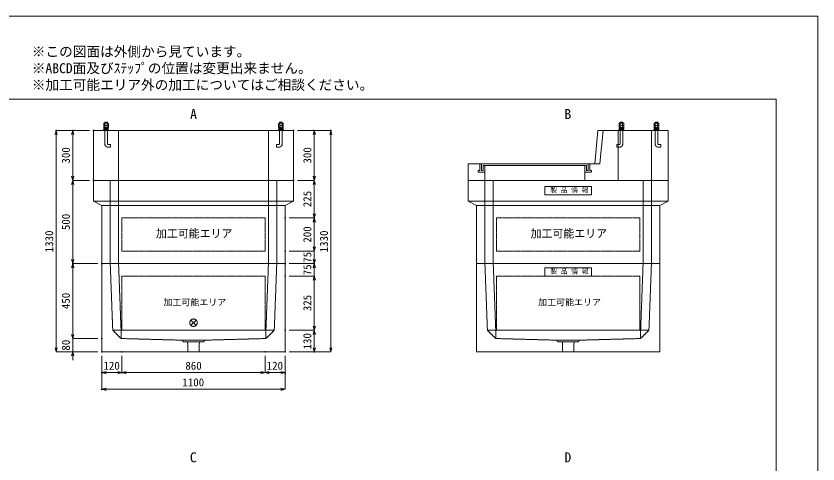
# Model space of a CAD drawing. Units: millimetres, scale not verified. Extents: x -3712 to 3712, y -2625 to 2625.
# Drawn here: x -1103 to 3712, y -66 to 2625 of the extents above; entities that cross this region are included whole.
import ezdxf
from ezdxf.enums import TextEntityAlignment as Align

# ---------------------------------------------------------------- set-up
doc = ezdxf.new("R2010")
doc.units = ezdxf.units.MM
doc.header["$LTSCALE"] = 10
doc.header["$PDMODE"] = 32
doc.header["$PDSIZE"] = 5
doc.linetypes.add('LONG_DASHED1', pattern=[7, 6, -1])
doc.linetypes.add('LONG_DOUBLE_CHAIN', pattern=[21.8, 18, -1, 0.6, -0.6, 0.6, -1])
for name, color, linetype, lineweight in [('0-0_D-TTL', 7, 'Continuous', 9), ('0-1_Defpoints', 7, 'Continuous', 9), ('0-3_D-TTL-TXT', 7, 'Continuous', 9), ('0-4_D-STR-TXT', 7, 'Continuous', 9), ('0-5_D-STR-DIM', 3, 'Continuous', 9), ('0-6_0', 7, 'Continuous', 9), ('0-7_D-STR', 7, 'Continuous', 9), ('0-8_D-STR-STR2', 1, 'Continuous', 9), ('0-9_D-STR-STR4', 134, 'LONG_DASHED1', 9), ('0-A_D-STR-STR1', 7, 'LONG_DASHED1', 9), ('0-B_D-STR-STR5', 1, 'LONG_DOUBLE_CHAIN', 9)]:
    doc.layers.add(name, color=color, linetype=linetype, lineweight=lineweight)
doc.styles.add('ＭＳ ゴシック', font='')
doc.styles.get('ＭＳ ゴシック').set_extended_font_data('MS Gothic')

# ---------------------------------------------------------------- blocks, each defined once
blk = doc.blocks.new('A$C4DE05FD1')
at = {"layer": '0-0_D-TTL', "color": 134}
for p, q in [((2000, 38000), (57400, 38000)), ((57400, 38000), (57400, 2000))]:
    blk.add_line(p, q, dxfattribs=at)
at = {"layer": '0-1_Defpoints', "color": 134}
for p, q in [((0, 42000), (59400, 42000)), ((59400, 42000), (59400, 0))]:
    blk.add_line(p, q, dxfattribs=at)
at = {"layer": '0-3_D-TTL-TXT', "style": 'ＭＳ ゴシック'}
for s, p in [('※この図面は外側から見ています。', (21630.46, 39907.83)), ('※ABCD面及びｽﾃｯﾌﾟの位置は変更出来ません。', (21630.46, 39107.83)), ('※加工可能エリア外の加工についてはご相談ください。', (21630.46, 38307.83))]:
    blk.add_text(s, height=481.1, dxfattribs=at).set_placement(p, align=Align.BOTTOM_LEFT)
blk = doc.blocks.new('_Open30')
at = {"layer": '0-6_0'}
blk.add_line((0, 0), (-10, 0), dxfattribs=at)
blk.add_lwpolyline([(-10, 2.679), (0, 0), (-10, -2.679)], dxfattribs=at)
blk = doc.blocks.new('A$C31CA379A')
at = {"layer": '0-4_D-STR-TXT', "style": 'ＭＳ ゴシック'}
for s, p in [('A', (-162.94, -1095.26)), ('B', (17819.31, -1095.26)), ('C', (-175.69, -17595.27)), ('D', (17819.31, -17595.27))]:
    blk.add_text(s, height=481.1, dxfattribs=at).set_placement(p, align=Align.BOTTOM_LEFT)
blk = doc.blocks.new('A$C737D46CD')
at = {"layer": '0-A_D-STR-STR1', "linetype": 'Continuous'}
blk.add_lwpolyline([(-1410, 0), (1410, 0), (1410, -500), (-1410, -500)], close=True, dxfattribs=at)
at = {"layer": '0-A_D-STR-STR1', "style": 'ＭＳ ゴシック'}
blk.add_text('製 品 情 報', height=288.6, dxfattribs=at).set_placement((-1074.8, -441.3), align=Align.BOTTOM_LEFT)
blk = doc.blocks.new('A$C19F174D8')
at = {"layer": '0-7_D-STR', "linetype": 'LONG_DASHED1'}
for p, q in [((-5000, 0), (-4850, -4000)), ((-4500, 0), (-4350, -4000)), ((4500, 0), (4350, -4000)), ((5000, 0), (4850, -4000)), ((-4350, -4500), (-4850, -4000)), ((4850, -4000), (-4850, -4000)), ((-4350, -4500), (-4350, -4000)), ((4350, -4500), (4850, -4000)), ((4350, -4500), (4350, -4000)), ((-4350, -4500), (-700, -4600)), ((700, -4600), (-700, -4600)), ((-600, -4690), (-700, -4600)), ((600, -4690), (-600, -4690)), ((-333, -5300), (-352.5, -4690)), ((333, -5300), (352.5, -4690)), ((600, -4690), (700, -4600)), ((4350, -4500), (700, -4600))]:
    blk.add_line(p, q, dxfattribs=at)
at = {"layer": '0-7_D-STR'}
for p, q in [((5500, -5300), (5500, 0)), ((-5500, -5300), (5500, -5300))]:
    blk.add_line(p, q, dxfattribs=at)
blk.add_lwpolyline([(-5500, -5300), (-5500, 0), (5500, 0)], dxfattribs=at)
at = {"layer": '0-B_D-STR-STR5'}
for p, q in [((4300, -750), (4300, -4000)), ((4300, -4000), (-4300, -4000))]:
    blk.add_line(p, q, dxfattribs=at)
blk.add_lwpolyline([(4300, -750), (-4300, -750), (-4300, -4000)], dxfattribs=at)
at = {"layer": '0-A_D-STR-STR1'}
blk.add_blockref('A$C737D46CD', (0, -250), dxfattribs=at)
blk = doc.blocks.new('A$C44C4220A')
at = {"layer": '0-8_D-STR-STR2'}
for p, q in [((-80, -20), (-60, 0)), ((-60, 0), (60, 0)), ((80, -20), (60, 0)), ((-138.6, -83.6), (-115, -70)), ((-138.6, -195), (-138.6, -83.6)), ((-138.6, -208.6), (-115, -195)), ((-138.6, -195), (138.6, -195)), ((-138.6, -320), (-138.6, -208.6)), ((-138.6, -320), (138.6, -320)), ((-135, -388.6), (-135, -408.6)), ((-126.3, -378.6), (-80, -372.4)), ((-125, -378.6), (-10, -372.2)), ((-125, -418.6), (-10, -412.2)), ((-80, -70), (-80, -20)), ((-80, -376.1), (-80, -320)), ((-80, -440.3), (-80, -416.1)), ((-80, -500), (-80, -465.3)), ((-69.3, -320), (-69.3, -70)), ((-10, -372.2), (-10, -412.2)), ((10, -337.2), (124.4, -343.6)), ((10, -337.2), (10, -377.2)), ((10, -377.2), (124.4, -383.6)), ((69.3, -320), (69.3, -70)), ((80, -70), (80, -20)), ((80, -341.1), (80, -320)), ((80, -440.3), (80, -381.1)), ((80, -390), (124.4, -383.6)), ((80, -500), (80, -465.3)), ((134.4, -353.4), (134.4, -373.6)), ((138.6, -195), (138.6, -83.6)), ((138.6, -320), (138.6, -208.6))]:
    blk.add_line(p, q, dxfattribs=at)
at = {"layer": '0-8_D-STR-STR2', "linetype": 'LONG_DASHED1'}
for p, q in [((-80, -500), (-80, -1300)), ((80, -500), (80, -1300)), ((-270, -1340), (-120, -1340))]:
    blk.add_line(p, q, dxfattribs=at)
at = {"layer": '0-8_D-STR-STR2'}
blk.add_lwpolyline([(-150, -440.3), (150, -440.3), (150, -465.3), (-150, -465.3)], close=True, dxfattribs=at)
for points in [[(138.6, -83.6), (115, -70), (-115, -70)], [(138.6, -208.6), (115, -195), (-115, -195)]]:
    blk.add_lwpolyline(points, dxfattribs=at)
at = {"layer": '0-8_D-STR-STR2', "linetype": 'LONG_DASHED1'}
blk.add_lwpolyline([(-270, -1340), (-270, -1500), (-120, -1500)], dxfattribs=at)
at = {"layer": '0-8_D-STR-STR2'}
for centre, start, end in [((-125, -388.6), 90, 180), ((-125, -408.6), 180, 270), ((124.4, -353.6), 0, 90), ((124.4, -373.6), 270, 0)]:
    blk.add_arc(centre, 10, start, end, dxfattribs=at)
at = {"layer": '0-8_D-STR-STR2', "linetype": 'LONG_DASHED1'}
for radius in [200, 40]:
    blk.add_arc((-120, -1300), radius, 270, 0, dxfattribs=at)
blk = doc.blocks.new('A$C1CB640C4')
at = {"layer": '0-7_D-STR'}
for p, q in [((1600, 1000), (1788.1, 3000)), ((1788.1, 3000), (6000, 3000)), ((6000, 0), (6000, 3000)), ((-6000, 1000), (1600, 1000)), ((-6000, 0), (-6000, 1000)), ((6000, 0), (-6000, 0))]:
    blk.add_line(p, q, dxfattribs=at)
at = {"layer": '0-7_D-STR', "linetype": 'LONG_DASHED1'}
for p, q in [((1900, 1000), (2100, 3000)), ((3000, 0), (3000, 3000)), ((5000, 0), (5000, 3000)), ((1600, 1000), (1900, 1000)), ((-5000, 0), (-5000, 900)), ((1000, 900), (1000, 0))]:
    blk.add_line(p, q, dxfattribs=at)
at = {"layer": '0-9_D-STR-STR4'}
for points in [[(-5300, 1000), (-5300, 600), (-5400, 600), (-5400, 500), (-5000, 500)], [(-5000, 900), (-5100, 900), (-5100, 600), (-5200, 600), (-5200, 1000)], [(1300, 1000), (1300, 600), (1400, 600), (1400, 500), (1000, 500)], [(1100, 900), (1100, 600), (1200, 600), (1200, 1000)], [(-5000, 900), (1000, 900), (1100, 900)]]:
    blk.add_lwpolyline(points, dxfattribs=at)
at = {"layer": '0-7_D-STR'}
blk.add_blockref('A$C44C4220A', (3200, 3500), dxfattribs=at)
at = {"layer": '0-7_D-STR', "xscale": -1}
blk.add_blockref('A$C44C4220A', (5300, 3500), dxfattribs=at)
blk = doc.blocks.new('A$C5E7F35E6')
at = {"layer": '0-7_D-STR'}
for p, q in [((-6000, 3000), (6000, 3000)), ((-6000, 3000), (-6000, 0)), ((6000, 3000), (6000, 0)), ((-6000, 0), (6000, 0))]:
    blk.add_line(p, q, dxfattribs=at)
at = {"layer": '0-7_D-STR', "linetype": 'LONG_DASHED1'}
for p, q in [((-4500, 3000), (-4500, 0)), ((4500, 3000), (4500, 0))]:
    blk.add_line(p, q, dxfattribs=at)
at = {"layer": '0-7_D-STR', "xscale": -1}
blk.add_blockref('A$C44C4220A', (-5250, 3500), dxfattribs=at)
at = {"layer": '0-7_D-STR'}
blk.add_blockref('A$C44C4220A', (5250, 3500), dxfattribs=at)
blk = doc.blocks.new('A$Cf4114bf9')
at = {"layer": '0-7_D-STR'}
for p, q in [((6000, 5000), (-6000, 5000)), ((-6000, 3750), (-6000, 5000)), ((6000, 3750), (6000, 5000)), ((-6000, 3750), (-5500, 3500)), ((-6000, 3750), (6000, 3750)), ((-5500, 0), (-5500, 3500)), ((5500, 3500), (-5500, 3500)), ((6000, 3750), (5500, 3500)), ((5500, 0), (5500, 3500)), ((5500, 0), (-5500, 0))]:
    blk.add_line(p, q, dxfattribs=at)
at = {"layer": '0-7_D-STR', "linetype": 'LONG_DASHED1'}
for p, q in [((-5000, 5000), (-5000, 0)), ((-4500, 5000), (-4500, 0)), ((4500, 5000), (4500, 0)), ((5000, 5000), (5000, 0))]:
    blk.add_line(p, q, dxfattribs=at)
at = {"layer": '0-B_D-STR-STR5'}
for p, q in [((4300, 2750), (4300, 750)), ((4300, 750), (-4300, 750))]:
    blk.add_line(p, q, dxfattribs=at)
blk.add_lwpolyline([(4300, 2750), (-4300, 2750), (-4300, 750)], dxfattribs=at)
blk = doc.blocks.new('A$C0389bee2')
at = {"layer": '0-7_D-STR'}
for p, q in [((6000, 5000), (-6000, 5000)), ((-6000, 3750), (-6000, 5000)), ((6000, 3750), (6000, 5000)), ((-6000, 3750), (-5500, 3500)), ((-6000, 3750), (6000, 3750)), ((-5500, 0), (-5500, 3500)), ((5500, 3500), (-5500, 3500)), ((6000, 3750), (5500, 3500)), ((5500, 0), (5500, 3500)), ((5500, 0), (-5500, 0))]:
    blk.add_line(p, q, dxfattribs=at)
at = {"layer": '0-7_D-STR', "linetype": 'LONG_DASHED1'}
for p, q in [((-5000, 5000), (-5000, 0)), ((-4500, 5000), (-4500, 0)), ((4500, 5000), (4500, 0)), ((5000, 5000), (5000, 0))]:
    blk.add_line(p, q, dxfattribs=at)
at = {"layer": '0-B_D-STR-STR5'}
for p, q in [((4300, 2750), (4300, 750)), ((4300, 750), (-4300, 750))]:
    blk.add_line(p, q, dxfattribs=at)
blk.add_lwpolyline([(4300, 2750), (-4300, 2750), (-4300, 750)], dxfattribs=at)
at = {"layer": '0-A_D-STR-STR1'}
blk.add_blockref('A$C737D46CD', (0, 4625), dxfattribs=at)
blk = doc.blocks.new('A$C6F5C57E3')
at = {"layer": '0-7_D-STR', "linetype": 'LONG_DASHED1'}
for p, q in [((-5000, 0), (-4850, -4000)), ((-4500, 0), (-4350, -4000)), ((4500, 0), (4350, -4000)), ((5000, 0), (4850, -4000)), ((-4350, -4500), (-4850, -4000)), ((4850, -4000), (-4850, -4000)), ((-4350, -4500), (-4350, -4000)), ((4350, -4500), (4850, -4000)), ((4350, -4500), (4350, -4000)), ((-4350, -4500), (-700, -4600)), ((700, -4600), (-700, -4600)), ((-600, -4690), (-700, -4600)), ((600, -4690), (-600, -4690)), ((-333, -5300), (-352.5, -4690)), ((333, -5300), (352.5, -4690)), ((600, -4690), (700, -4600)), ((4350, -4500), (700, -4600))]:
    blk.add_line(p, q, dxfattribs=at)
at = {"layer": '0-7_D-STR'}
for p, q in [((5500, -5300), (5500, 0)), ((-5500, -5300), (5500, -5300))]:
    blk.add_line(p, q, dxfattribs=at)
blk.add_lwpolyline([(-5500, -5300), (-5500, 0), (5500, 0)], dxfattribs=at)
at = {"layer": '0-B_D-STR-STR5'}
for p, q in [((-4300, -750), (-4300, -4000)), ((4300, -750), (-4300, -750)), ((4300, -750), (4300, -4000)), ((4300, -4000), (-4300, -4000))]:
    blk.add_line(p, q, dxfattribs=at)
blk = doc.blocks.new('A$C1C640AAB')
at = {"layer": '0-B_D-STR-STR5'}
for p, q in [((-159.1, -159.1), (159.1, 159.1)), ((-159.1, 159.1), (159.1, -159.1))]:
    blk.add_line(p, q, dxfattribs=at)
blk.add_circle((0, 0), 225, dxfattribs=at)
blk = doc.blocks.new('A$Ca013d012')
at = {"layer": '0-7_D-STR'}
blk.add_blockref('A$C6F5C57E3', (0, 0), dxfattribs=at)
at = {"layer": '0-B_D-STR-STR5'}
blk.add_blockref('A$C1C640AAB', (0, -3550), dxfattribs=at)

msp = doc.modelspace()

# ---------------------------------------------------------------- linework, layer by layer
at = {"layer": '0-1_Defpoints'}
for p in [(-862.5, 1937.5), (-762.5, 1937.5), (-637.5, 1937.5), (562.5, 1937.5), (687.5, 1937.5), (787.5, 1937.5), (-637.5, 1637.5), (562.5, 1637.5), (562.5, 1637.5), (512.5, 1412.5), (512.5, 1412.5), (687.5, 1412.5), (687.5, 1412.5), (512.5, 1212.5), (-762.5, 1137.5), (-762.5, 1137.5), (-587.5, 1137.5), (-587.5, 1137.5), (512.5, 1137.5), (512.5, 1137.5), (687.5, 1137.5), (687.5, 1137.5), (512.5, 1062.5), (687.5, 1062.5), (512.5, 737.5), (-587.5, 687.5), (-762.5, 607.5), (-587.5, 607.5), (-587.5, 607.5), (-467.5, 607.5), (392.5, 607.5), (512.5, 607.5), (512.5, 607.5), (512.5, 607.5), (687.5, 607.5), (-587.5, 482.5), (-467.5, 482.5), (512.5, 482.5), (-587.5, 382.5)]:
    msp.add_point(p, dxfattribs=at)
at = {"layer": '0-5_D-STR-DIM'}
for p, q in [((-662.5, 1937.5), (-862.5, 1937.5)), ((-662.5, 1937.5), (-762.5, 1937.5)), ((587.5, 1937.5), (687.5, 1937.5)), ((587.5, 1937.5), (787.5, 1937.5)), ((-862.5, 632.5), (-862.5, 1912.5)), ((-762.5, 1662.5), (-762.5, 1912.5)), ((687.5, 1662.5), (687.5, 1912.5)), ((787.5, 632.5), (787.5, 1912.5)), ((-662.5, 1637.5), (-762.5, 1637.5)), ((-662.5, 1637.5), (-762.5, 1637.5)), ((587.5, 1637.5), (687.5, 1637.5)), ((587.5, 1637.5), (687.5, 1637.5)), ((-762.5, 1612.5), (-762.5, 1162.5)), ((687.5, 1612.5), (687.5, 1437.5)), ((537.5, 1412.5), (687.5, 1412.5)), ((537.5, 1412.5), (687.5, 1412.5)), ((687.5, 1237.5), (687.5, 1387.5)), ((687.5, 1237.5), (687.5, 1262.5)), ((537.5, 1212.5), (687.5, 1212.5)), ((537.5, 1212.5), (687.5, 1212.5)), ((687.5, 1212.5), (687.5, 1137.5)), ((687.5, 1162.5), (687.5, 1187.5)), ((-612.5, 1137.5), (-762.5, 1137.5)), ((-612.5, 1137.5), (-762.5, 1137.5)), ((-762.5, 712.5), (-762.5, 1112.5)), ((537.5, 1137.5), (687.5, 1137.5)), ((537.5, 1137.5), (687.5, 1137.5)), ((687.5, 1062.5), (687.5, 1137.5)), ((687.5, 1112.5), (687.5, 1087.5)), ((537.5, 1062.5), (687.5, 1062.5)), ((537.5, 1062.5), (687.5, 1062.5)), ((687.5, 1037.5), (687.5, 1012.5)), ((687.5, 762.5), (687.5, 1037.5)), ((-762.5, 712.5), (-762.5, 737.5)), ((537.5, 737.5), (687.5, 737.5)), ((537.5, 737.5), (687.5, 737.5)), ((-612.5, 687.5), (-762.5, 687.5)), ((-612.5, 687.5), (-762.5, 687.5)), ((-762.5, 687.5), (-762.5, 607.5)), ((687.5, 712.5), (687.5, 632.5)), ((-612.5, 607.5), (-862.5, 607.5)), ((-612.5, 607.5), (-762.5, 607.5)), ((-762.5, 582.5), (-762.5, 557.5)), ((-587.5, 582.5), (-587.5, 382.5)), ((-587.5, 582.5), (-587.5, 482.5)), ((-467.5, 582.5), (-467.5, 482.5)), ((-467.5, 582.5), (-467.5, 482.5)), ((392.5, 582.5), (392.5, 482.5)), ((392.5, 582.5), (392.5, 482.5)), ((512.5, 582.5), (512.5, 482.5)), ((512.5, 582.5), (512.5, 382.5)), ((537.5, 607.5), (687.5, 607.5)), ((537.5, 607.5), (787.5, 607.5)), ((-492.5, 482.5), (-562.5, 482.5)), ((367.5, 482.5), (-442.5, 482.5)), ((417.5, 482.5), (487.5, 482.5)), ((487.5, 382.5), (-562.5, 382.5))]:
    msp.add_line(p, q, dxfattribs=at)

# ---------------------------------------------------------------- block references
at = {"layer": '0-0_D-TTL', "xscale": 0.125, "yscale": 0.125}
msp.add_blockref('A$C4DE05FD1', (-3712.5, -2625), dxfattribs=at)
at = {"layer": '0-4_D-STR-TXT', "xscale": 0.125, "yscale": 0.125}
msp.add_blockref('A$C31CA379A', (-37.5, 2125), dxfattribs=at)
at = {"layer": '0-5_D-STR-DIM', "xscale": 2.5, "yscale": 2.5}
for p, rotation in [((-862.5, 1937.5), 90), ((-762.5, 1937.5), 90), ((687.5, 1937.5), 90), ((787.5, 1937.5), 90), ((-762.5, 1637.5), 270), ((-762.5, 1637.5), 90), ((687.5, 1637.5), 270), ((687.5, 1637.5), 90), ((687.5, 1412.5), 270), ((687.5, 1412.5), 90), ((687.5, 1212.5), 270), ((687.5, 1212.5), 270), ((-762.5, 1137.5), 270), ((687.5, 1137.5), 270), ((-762.5, 1137.5), 90), ((687.5, 1137.5), 90), ((687.5, 1062.5), 90), ((687.5, 1062.5), 90), ((687.5, 737.5), 270), ((687.5, 737.5), 90), ((-762.5, 687.5), 270), ((-762.5, 687.5), 270), ((-862.5, 607.5), 270), ((687.5, 607.5), 270), ((787.5, 607.5), 270), ((-762.5, 607.5), 90), ((-587.5, 482.5), 180), ((-467.5, 482.5), 180), ((392.5, 482.5), 180), ((-587.5, 382.5), 180)]:
    msp.add_blockref('_Open30', p, dxfattribs=dict(at, rotation=rotation))
for p in [(-467.5, 482.5), (392.5, 482.5), (512.5, 482.5), (512.5, 382.5)]:
    msp.add_blockref('_Open30', p, dxfattribs=at)
at = {"layer": '0-7_D-STR', "xscale": 0.1, "yscale": 0.1}
for name, p in [('A$C5E7F35E6', (-37.5, 1637.5)), ('A$C1CB640C4', (2212.5, 1637.5)), ('A$Cf4114bf9', (-37.5, 1137.5)), ('A$C0389bee2', (2212.5, 1137.5)), ('A$Ca013d012', (-37.5, 1137.5)), ('A$C19F174D8', (2212.5, 1137.5))]:
    msp.add_blockref(name, p, dxfattribs=at)

# ---------------------------------------------------------------- texts
at = {"layer": '0-5_D-STR-DIM', "style": 'ＭＳ ゴシック'}
for s, p in [('300', (-765.75, 1738.63)), ('300', (684.25, 1738.63)), ('225', (684.25, 1476.65)), ('500', (-765.75, 1338.63)), ('200', (684.25, 1263.5)), ('1330', (-865.75, 1205.6)), ('1330', (784.25, 1205.6)), ('75', (684.25, 1142.4)), ('75', (684.25, 1067.4)), ('450', (-765.75, 864)), ('325', (684.25, 851.78)), ('80', (-765.75, 614.88)), ('130', (684.25, 621.85))]:
    msp.add_text(s, height=48.09, rotation=90, dxfattribs=at).set_placement(p, align=Align.BOTTOM_LEFT)
for s, p in [('120', (-578.15, 485.75)), ('860', (-86.37, 485.75)), ('120', (401.85, 485.75)), ('1100', (-104.4, 385.75))]:
    msp.add_text(s, height=48.09, dxfattribs=at).set_placement(p, align=Align.BOTTOM_LEFT)
at = {"layer": '0-B_D-STR-STR5', "style": 'ＭＳ ゴシック'}
for height, p in [(48.09, (-263.09, 1279.83)), (48.09, (1986.91, 1279.83)), (38.49, (-217.98, 874.45)), (38.49, (2032.02, 874.45))]:
    msp.add_text('加工可能エリア', height=height, dxfattribs=at).set_placement(p, align=Align.BOTTOM_LEFT)

doc.saveas('drawing.dxf')
